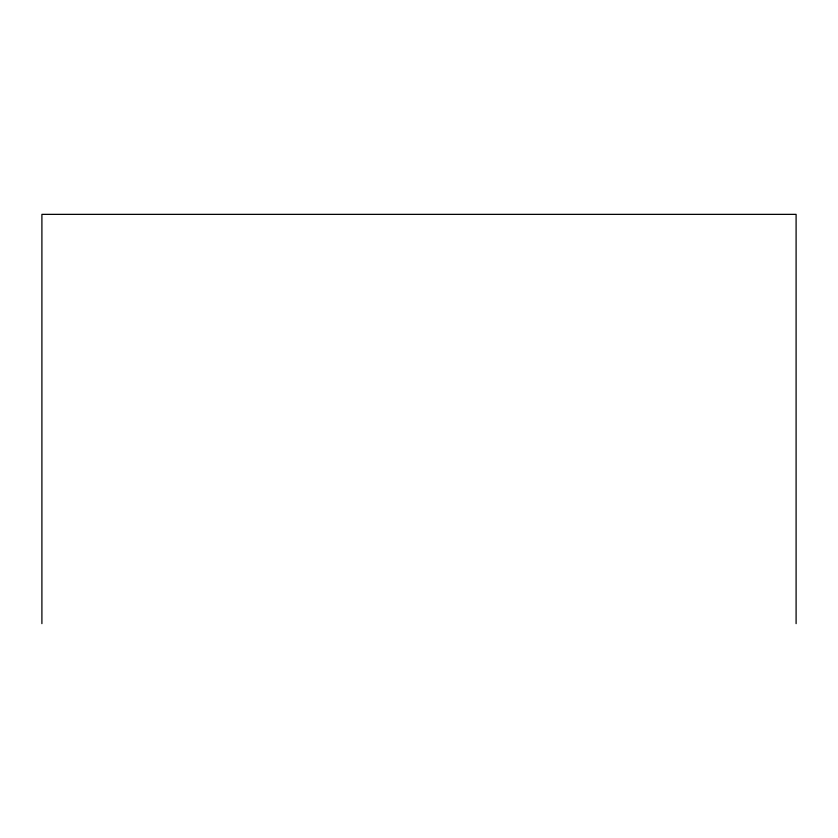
<?xml version="1.0" encoding="UTF-8"?>
<svg xmlns="http://www.w3.org/2000/svg" width="838" height="838" viewBox="0 0 838 838"><rect width="100%" height="100%" fill="white"/><g stroke="black" fill="none" stroke-linecap="round" stroke-linejoin="round"><path stroke-width="1.26" d="M796.1 623.64L796.1 214.36L41.9 214.36L41.9 623.64"/></g></svg>
